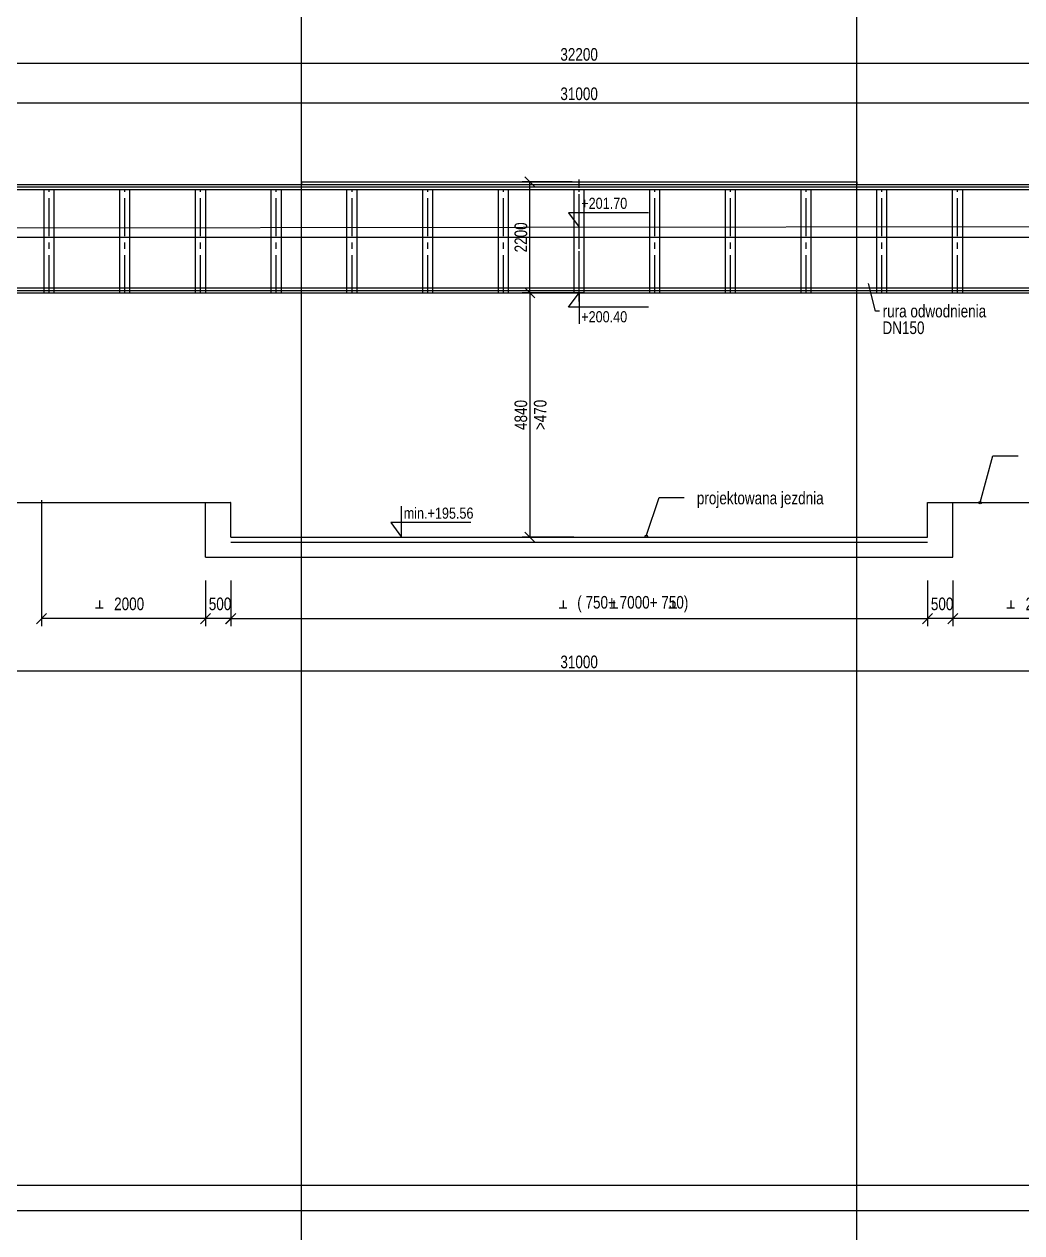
# Model space of a CAD drawing. Header units: millimetres. Extents: x -1069826 to 2704411, y -432732 to 412301.
# Drawn here: x 325341 to 345109, y -39423 to -15473 of the extents above; entities that cross this region are included whole.
import ezdxf

# ---------------------------------------------------------------- set-up
doc = ezdxf.new("R2010")
doc.units = ezdxf.units.MM
doc.header["$LTSCALE"] = 1000
doc.header["$MEASUREMENT"] = 0
doc.linetypes.add('CENTER2', pattern=[1.125, 0.75, -0.125, 0.125, -0.125])
doc.linetypes.add('HIDDEN', pattern=[0.375, 0.25, -0.125])
for name, color, linetype in [('0-RA0-W', 7, 'Continuous'), ('0-RAM-L', 7, 'Continuous'), ('0-T', 7, 'Continuous'), ('0-T0-W', 7, 'Continuous'), ('00XX00-S', 7, 'Continuous'), ('WIADUKT', 7, 'Continuous')]:
    doc.layers.add(name, color=color, linetype=linetype)
doc.styles.add('CDMSTYLE', font='CDMSIMPL', dxfattribs={"width": 0.8, "bigfont": 'CDMBIGPL'})
doc.dimstyles.new('CDMOG-CM-100', dxfattribs={"dimscale": 100, "dimtxt": 2.5, "dimasz": 1, "dimexe": 1.5, "dimexo": 5, "dimgap": 0.5, "dimtad": 1, "dimdec": 1, "dimlfac": 0.1, "dimrnd": 0.5, "dimzin": 9, "dimdsep": 46, "dimtxsty": 'CDMSTYLE', "dimblk": 'OBLIQUE', "dimblk1": 'OBLIQUE', "dimblk2": 'OBLIQUE', "dimsah": 1, "dimtsz": 1, "dimcen": -2.5, "dimclrd": 9, "dimclre": 9, "dimclrt": 9, "dimadec": 0, "dimazin": 0, "dimtfac": 1, "dimtmove": 2, "dimatfit": 3, "dimldrblk": 'OBLIQUE', "dimfxl": 1, "dimtvp": 1, "dimtolj": 1, "dimtzin": 0, "dimarcsym": 0})
doc.dimstyles.new('CDMOG-MM-100', dxfattribs={"dimscale": 100, "dimtxt": 2.5, "dimasz": 2, "dimexe": 1.5, "dimexo": 3, "dimgap": 0.5, "dimtad": 1, "dimdec": 0, "dimrnd": 1, "dimzin": 1, "dimdsep": 46, "dimtxsty": 'CDMSTYLE', "dimblk": 'OBLIQUE', "dimblk1": 'OBLIQUE', "dimblk2": 'OBLIQUE', "dimsah": 1, "dimcen": -2.5, "dimclrd": 9, "dimclre": 9, "dimclrt": 9, "dimadec": 0, "dimazin": 0, "dimtfac": 1, "dimtmove": 2, "dimatfit": 3, "dimldrblk": 'OBLIQUE', "dimfxl": 1, "dimtvp": 1, "dimtolj": 1, "dimtzin": 0, "dimarcsym": 0})
doc.dimstyles.new('CDMOG-MM-100$7', dxfattribs={"dimscale": 100, "dimtxt": 2.5, "dimasz": 1, "dimexe": 1.5, "dimexo": 5, "dimgap": 0.5, "dimtad": 1, "dimdec": 0, "dimrnd": 1, "dimzin": 1, "dimdsep": 46, "dimtxsty": 'CDMSTYLE', "dimblk": 'OBLIQUE', "dimblk1": 'NONE', "dimblk2": 'NONE', "dimsah": 1, "dimtsz": 1, "dimcen": -2.5, "dimclrd": 9, "dimclre": 9, "dimclrt": 9, "dimadec": 0, "dimazin": 0, "dimtfac": 1, "dimtmove": 2, "dimatfit": 3, "dimldrblk": 'NONE', "dimfxl": 1, "dimtvp": 1, "dimtolj": 1, "dimtzin": 0, "dimarcsym": 0})

# ---------------------------------------------------------------- blocks, each defined once
blk = doc.blocks.new('_OBLIQUE')
at = {"color": 0, "linetype": 'ByBlock'}
blk.add_line((-0.5, -0.5), (0.5, 0.5), dxfattribs=at)
blk = doc.blocks.new('*D395')
at = {"color": 9, "linetype": 'ByBlock', "transparency": 16777216}
for p, q in [((346992, -25133), (346992, -27403)), ((343741, -26498), (343741, -27403)), ((346992, -27253), (343741, -27253))]:
    blk.add_line(p, q, dxfattribs=at)
at = {"layer": 'Defpoints', "color": 0, "linetype": 'ByBlock', "transparency": 16777216}
for p in [(346992, -24833), (343741, -26198), (343741, -27253)]:
    blk.add_point(p, dxfattribs=at)
at = {"color": 9, "linetype": 'ByBlock', "transparency": 16777216, "xscale": 200, "yscale": 200, "zscale": 200, "rotation": 180}
blk.add_blockref('_OBLIQUE', (343741, -27253), dxfattribs=at)
at = {"color": 9, "linetype": 'ByBlock', "transparency": 16777216, "xscale": 200, "yscale": 200, "zscale": 200}
blk.add_blockref('_OBLIQUE', (346992, -27253), dxfattribs=at)
at = {"color": 9, "linetype": 'ByBlock', "transparency": 16777216, "insert": (345480, -26962), "char_height": 250, "attachment_point": 5, "style": 'CDMSTYLE'}
blk.add_mtext('\\A1;2000', dxfattribs=at)
blk = doc.blocks.new('*D394')
at = {"color": 9, "linetype": 'ByBlock', "transparency": 16777216}
for p, q in [((343241, -26497), (343241, -27403)), ((343741, -26497), (343741, -27403)), ((343741, -27253), (343241, -27253))]:
    blk.add_line(p, q, dxfattribs=at)
at = {"layer": 'Defpoints', "color": 0, "linetype": 'ByBlock', "transparency": 16777216}
for p in [(343241, -26197), (343741, -26197), (343241, -27253)]:
    blk.add_point(p, dxfattribs=at)
at = {"color": 9, "linetype": 'ByBlock', "transparency": 16777216, "xscale": 200, "yscale": 200, "zscale": 200, "rotation": 180}
blk.add_blockref('_OBLIQUE', (343241, -27253), dxfattribs=at)
at = {"color": 9, "linetype": 'ByBlock', "transparency": 16777216, "xscale": 200, "yscale": 200, "zscale": 200}
blk.add_blockref('_OBLIQUE', (343741, -27253), dxfattribs=at)
at = {"color": 9, "linetype": 'ByBlock', "transparency": 16777216, "insert": (343530, -26962), "char_height": 250, "attachment_point": 5, "style": 'CDMSTYLE'}
blk.add_mtext('\\A1;500', dxfattribs=at)
blk = doc.blocks.new('*D393')
at = {"color": 9, "linetype": 'ByBlock', "transparency": 16777216}
for p, q in [((325683, -24902), (325683, -27403)), ((328933, -26497), (328933, -27403)), ((328933, -27253), (325683, -27253))]:
    blk.add_line(p, q, dxfattribs=at)
at = {"layer": 'Defpoints', "color": 0, "linetype": 'ByBlock', "transparency": 16777216}
for p in [(325683, -24602), (328933, -26197), (325683, -27253)]:
    blk.add_point(p, dxfattribs=at)
at = {"color": 9, "linetype": 'ByBlock', "transparency": 16777216, "xscale": 200, "yscale": 200, "zscale": 200, "rotation": 180}
blk.add_blockref('_OBLIQUE', (325683, -27253), dxfattribs=at)
at = {"color": 9, "linetype": 'ByBlock', "transparency": 16777216, "xscale": 200, "yscale": 200, "zscale": 200}
blk.add_blockref('_OBLIQUE', (328933, -27253), dxfattribs=at)
at = {"color": 9, "linetype": 'ByBlock', "transparency": 16777216, "insert": (327421, -26962), "char_height": 250, "attachment_point": 5, "style": 'CDMSTYLE'}
blk.add_mtext('\\A1;2000', dxfattribs=at)
blk = doc.blocks.new('*D392')
at = {"color": 9, "linetype": 'ByBlock', "transparency": 16777216}
for p, q in [((328933, -26497), (328933, -27403)), ((329434, -26497), (329434, -27403)), ((329434, -27253), (328933, -27253))]:
    blk.add_line(p, q, dxfattribs=at)
at = {"layer": 'Defpoints', "color": 0, "linetype": 'ByBlock', "transparency": 16777216}
for p in [(328933, -26197), (329434, -26197), (328933, -27253)]:
    blk.add_point(p, dxfattribs=at)
at = {"color": 9, "linetype": 'ByBlock', "transparency": 16777216, "xscale": 200, "yscale": 200, "zscale": 200, "rotation": 180}
blk.add_blockref('_OBLIQUE', (328933, -27253), dxfattribs=at)
at = {"color": 9, "linetype": 'ByBlock', "transparency": 16777216, "xscale": 200, "yscale": 200, "zscale": 200}
blk.add_blockref('_OBLIQUE', (329434, -27253), dxfattribs=at)
at = {"color": 9, "linetype": 'ByBlock', "transparency": 16777216, "insert": (329222, -26962), "char_height": 250, "attachment_point": 5, "style": 'CDMSTYLE'}
blk.add_mtext('\\A1;500', dxfattribs=at)
blk = doc.blocks.new('*D390')
at = {"color": 9, "linetype": 'ByBlock', "transparency": 16777216}
for p, q in [((453926, -26977), (453926, -27403)), ((467734, -26978), (467734, -27403)), ((453826, -27353), (454026, -27153)), ((453926, -27253), (467734, -27253)), ((467634, -27353), (467834, -27153))]:
    blk.add_line(p, q, dxfattribs=at)
at = {"layer": 'Defpoints', "color": 0, "linetype": 'ByBlock', "transparency": 16777216}
for p in [(453926, -26477), (467734, -26478), (467734, -27253)]:
    blk.add_point(p, dxfattribs=at)
at = {"color": 9, "linetype": 'ByBlock', "transparency": 16777216, "insert": (461893, -26967), "char_height": 250, "attachment_point": 5, "style": 'CDMSTYLE'}
blk.add_mtext('\\A1;( 750+ 7000+ 750)', dxfattribs=at)
blk = doc.blocks.new('*D410')
at = {"color": 9, "linetype": 'ByBlock', "transparency": 16777216}
for p, q in [((351837, -27466), (351837, -28437)), ((320837, -28287), (351837, -28287))]:
    blk.add_line(p, q, dxfattribs=at)
at = {"layer": 'Defpoints', "color": 0, "linetype": 'ByBlock', "transparency": 16777216}
for p in [(351837, -27166), (320837, -27321), (351837, -28287)]:
    blk.add_point(p, dxfattribs=at)
at = {"color": 9, "linetype": 'ByBlock', "transparency": 16777216, "xscale": 200, "yscale": 200, "zscale": 200, "rotation": 180}
blk.add_blockref('_OBLIQUE', (320837, -28287), dxfattribs=at)
at = {"color": 9, "linetype": 'ByBlock', "transparency": 16777216, "xscale": 200, "yscale": 200, "zscale": 200}
blk.add_blockref('_OBLIQUE', (351837, -28287), dxfattribs=at)
at = {"color": 9, "linetype": 'ByBlock', "transparency": 16777216, "insert": (336337, -28112), "char_height": 250, "attachment_point": 5, "style": 'CDMSTYLE'}
blk.add_mtext('\\A1;31000', dxfattribs=at)
blk = doc.blocks.new('00KOTA1')
at = {"color": 0, "linetype": 'Continuous'}
blk.add_lwpolyline([(13.74, 2.86), (-2.11, 2.86), (0, 0), (0, 6.11)], dxfattribs=at)
at = {"color": 0, "linetype": 'Continuous', "style": 'CDMSTYLE', "width": 0.85}
blk.add_attdef('%%P000.000', (0.42, 3.63), '', height=2.2, dxfattribs=at)
blk = doc.blocks.new('*D405')
at = {"color": 9, "linetype": 'ByBlock', "transparency": 16777216}
for p, q in [((320237, -16579), (320237, -16099)), ((320237, -16249), (352437, -16249)), ((352437, -17213), (352437, -16099))]:
    blk.add_line(p, q, dxfattribs=at)
at = {"layer": 'Defpoints', "color": 0, "linetype": 'ByBlock', "transparency": 16777216}
for p in [(352437, -16249), (320237, -16879), (352437, -17513)]:
    blk.add_point(p, dxfattribs=at)
at = {"color": 9, "linetype": 'ByBlock', "transparency": 16777216, "xscale": 200, "yscale": 200, "zscale": 200, "rotation": 180}
blk.add_blockref('_OBLIQUE', (320237, -16249), dxfattribs=at)
at = {"color": 9, "linetype": 'ByBlock', "transparency": 16777216, "xscale": 200, "yscale": 200, "zscale": 200}
blk.add_blockref('_OBLIQUE', (352437, -16249), dxfattribs=at)
at = {"color": 9, "linetype": 'ByBlock', "transparency": 16777216, "insert": (336337, -16074), "char_height": 250, "attachment_point": 5, "style": 'CDMSTYLE'}
blk.add_mtext('\\A1;\\C1;32200', dxfattribs=at)
blk = doc.blocks.new('*D397')
at = {"color": 9, "linetype": 'ByBlock', "transparency": 16777216}
for p, q in [((351837, -17731), (351837, -16879)), ((320837, -17029), (351837, -17029))]:
    blk.add_line(p, q, dxfattribs=at)
at = {"layer": 'Defpoints', "color": 0, "linetype": 'ByBlock', "transparency": 16777216}
for p in [(351837, -17029), (320837, -18031), (351837, -18031)]:
    blk.add_point(p, dxfattribs=at)
at = {"color": 9, "linetype": 'ByBlock', "transparency": 16777216, "xscale": 200, "yscale": 200, "zscale": 200, "rotation": 180}
blk.add_blockref('_OBLIQUE', (320837, -17029), dxfattribs=at)
at = {"color": 9, "linetype": 'ByBlock', "transparency": 16777216, "xscale": 200, "yscale": 200, "zscale": 200}
blk.add_blockref('_OBLIQUE', (351837, -17029), dxfattribs=at)
at = {"color": 9, "linetype": 'ByBlock', "transparency": 16777216, "insert": (336337, -16854), "char_height": 250, "attachment_point": 5, "style": 'CDMSTYLE'}
blk.add_mtext('\\A1;\\C1;31000', dxfattribs=at)
blk = doc.blocks.new('*D418')
at = {"color": 9, "linetype": 'ByBlock', "transparency": 16777216}
for p, q in [((336230, -20798), (335209, -20798)), ((335359, -20798), (335359, -25637)), ((336230, -25637), (335209, -25637))]:
    blk.add_line(p, q, dxfattribs=at)
at = {"layer": 'Defpoints', "color": 0, "linetype": 'ByBlock', "transparency": 16777216}
for p in [(336530, -20798), (335359, -25637), (336530, -25637)]:
    blk.add_point(p, dxfattribs=at)
at = {"color": 9, "linetype": 'ByBlock', "transparency": 16777216, "xscale": 200, "yscale": 200, "zscale": 200}
for p, rotation in [((335359, -20798), 90), ((335359, -25637), 270)]:
    blk.add_blockref('_OBLIQUE', p, dxfattribs=dict(at, rotation=rotation))
at = {"color": 9, "linetype": 'ByBlock', "transparency": 16777216, "insert": (335567, -23217), "char_height": 250, "attachment_point": 5, "rotation": 90, "style": 'CDMSTYLE'}
blk.add_mtext('\\A1;>470', dxfattribs=at)
blk = doc.blocks.new('*D406')
at = {"color": 9, "linetype": 'ByBlock', "transparency": 16777216}
for p, q in [((336198, -18598), (335209, -18598)), ((335359, -20798), (335359, -18598)), ((336431, -20798), (335209, -20798))]:
    blk.add_line(p, q, dxfattribs=at)
at = {"layer": 'Defpoints', "color": 0, "linetype": 'ByBlock', "transparency": 16777216}
for p in [(335359, -18598), (336498, -18598), (336731, -20798)]:
    blk.add_point(p, dxfattribs=at)
at = {"color": 9, "linetype": 'ByBlock', "transparency": 16777216, "xscale": 200, "yscale": 200, "zscale": 200}
for p, rotation in [((335359, -18598), 90), ((335359, -20798), 270)]:
    blk.add_blockref('_OBLIQUE', p, dxfattribs=dict(at, rotation=rotation))
at = {"color": 9, "linetype": 'ByBlock', "transparency": 16777216, "insert": (335184, -19698), "char_height": 250, "attachment_point": 5, "rotation": 90, "style": 'CDMSTYLE'}
blk.add_mtext('\\A1;\\C1;2200', dxfattribs=at)
blk = doc.blocks.new('*D391')
at = {"color": 9, "linetype": 'ByBlock', "transparency": 16777216}
for p, q in [((336230, -20798), (335209, -20798)), ((335359, -20798), (335359, -25637)), ((336230, -25637), (335209, -25637))]:
    blk.add_line(p, q, dxfattribs=at)
at = {"layer": 'Defpoints', "color": 0, "linetype": 'ByBlock', "transparency": 16777216}
for p in [(336530, -20798), (335359, -25637), (336530, -25637)]:
    blk.add_point(p, dxfattribs=at)
at = {"color": 9, "linetype": 'ByBlock', "transparency": 16777216, "xscale": 200, "yscale": 200, "zscale": 200}
for p, rotation in [((335359, -20798), 90), ((335359, -25637), 270)]:
    blk.add_blockref('_OBLIQUE', p, dxfattribs=dict(at, rotation=rotation))
at = {"color": 9, "linetype": 'ByBlock', "transparency": 16777216, "insert": (335184, -23217), "char_height": 250, "attachment_point": 5, "rotation": 90, "style": 'CDMSTYLE'}
blk.add_mtext('\\A1;4840', dxfattribs=at)
blk = doc.blocks.new('_NONE')
at = {"color": 0, "linetype": 'ByBlock'}
blk.add_circle((0, 0), 0.25, dxfattribs=at)

msp = doc.modelspace()

# ---------------------------------------------------------------- linework, layer by layer
at = {"color": 3, "linetype": 'Continuous'}
for p, q in [((312457.9949, -19696.1741), (362789.5257, -19696.1741)), ((321787.2603, -24954.0456), (329432.5791, -24953.7802)), ((343241.4415, -24954.2448), (350887.2603, -24954.2802))]:
    msp.add_line(p, q, dxfattribs=at)
at = {"layer": '0-RAM-L', "color": 3, "linetype": 'Continuous'}
for points in [[(306821.9829, -38982.0875), (384843.1402, -38982.0875), (384843.1402, -9282.0875), (306821.9829, -9282.0875)], [(307321.9829, -38482.0875), (384343.1402, -38482.0875), (384343.1402, -9782.0875), (307321.9829, -9782.0875)]]:
    msp.add_lwpolyline(points, close=True, dxfattribs=at)
at = {"layer": '0-T', "color": 9, "linetype": 'Continuous'}
for p, q in [((320237.2603, -18647.6844), (352437.2603, -18647.6844)), ((330837.2603, -18597.6844), (341837.2603, -18597.6844)), ((320237.2603, -18697.6844), (352437.2603, -18697.6844)), ((320237.2603, -18747.6844), (352437.2603, -18747.6844)), ((320237.2603, -20697.6844), (352437.2603, -20697.6844)), ((324837.2603, -20797.6844), (347837.2603, -20797.6844)), ((326753.3851, -27038.0148), (326907.7336, -27038.0148)), ((326830.5593, -26893.7518), (326830.5593, -27038.0148)), ((335941.7034, -27038.0148), (336096.0519, -27038.0148)), ((336018.8776, -26893.7518), (336018.8776, -27038.0148)), ((336948.1242, -27038.0148), (337102.4728, -27038.0148)), ((337025.2985, -26893.7518), (337025.2985, -27038.0148)), ((338115.8484, -27038.0148), (338270.1969, -27038.0148)), ((338193.0227, -26893.7518), (338193.0227, -27038.0148)), ((344812.1929, -27038.0148), (344966.5415, -27038.0148)), ((344889.3672, -26893.7518), (344889.3672, -27038.0148))]:
    msp.add_line(p, q, dxfattribs=at)
at = {"layer": '0-T', "color": 9, "linetype": 'HIDDEN'}
msp.add_line((336337.2603, -20969.2934), (336337.2603, -18552.1254), dxfattribs=at)
at = {"layer": '0-T', "color": 1, "linetype": 'Continuous'}
for p, q in [((308783.3225, -19529.266), (364054.4214, -19460.227)), ((328933.0791, -26036.7431), (328933.0791, -24954.2802)), ((343741.4142, -26037.7481), (343742.0404, -24954.371)), ((329433.0722, -25735.7706), (343240.935, -25736.7206)), ((328933.0791, -26035.7431), (343741.4142, -26036.7798))]:
    msp.add_line(p, q, dxfattribs=at)
at = {"layer": '0-T', "color": 3, "linetype": 'Continuous'}
for p, q in [((329433.0791, -24954.2802), (329432.5791, -24953.7802)), ((329433.0791, -25635.7706), (329433.0791, -24954.2802)), ((343240.9418, -25636.7206), (343241.4415, -24954.2448)), ((329433.0791, -25635.7706), (343240.9418, -25636.7206))]:
    msp.add_line(p, q, dxfattribs=at)
at = {"layer": '00XX00-S', "color": 9, "linetype": 'Continuous', "flags": 128}
msp.add_lwpolyline([(342287.6915, -21156.9683), (342207.9139, -21156.9683), (342069.115, -20612.5899)], dxfattribs=at)
at = {"layer": 'WIADUKT', "color": 6, "linetype": 'Continuous'}
for p, q in [((330837.2603, -59586.5423), (330837.2603, -812.6826)), ((341837.2603, -59586.5423), (341837.2603, -812.6826))]:
    msp.add_line(p, q, dxfattribs=at)
at = {"layer": 'WIADUKT', "color": 9, "linetype": 'Continuous'}
for p, q in [((330837.2603, -18597.6844), (330837.2603, -18647.6844)), ((341837.2603, -18597.6844), (341837.2603, -18647.6844)), ((320237.2603, -20747.6844), (336337.2603, -20747.6844)), ((336337.2603, -20747.6844), (352437.2603, -20747.6844))]:
    msp.add_line(p, q, dxfattribs=at)
at = {"layer": 'WIADUKT', "color": 1, "linetype": 'Continuous'}
for p, q in [((325737.2603, -20797.6844), (325737.2603, -18747.6844)), ((325937.2603, -20797.6844), (325937.2603, -18747.6844)), ((327237.2603, -20797.6844), (327237.2603, -18747.6844)), ((327437.2603, -20797.6844), (327437.2603, -18747.6844)), ((328737.2603, -20797.6844), (328737.2603, -18747.6844)), ((328937.2603, -20797.6844), (328937.2603, -18747.6844)), ((330237.2603, -20797.6844), (330237.2603, -18747.6844)), ((330437.2603, -20797.6844), (330437.2603, -18747.6844)), ((331737.2603, -20797.6844), (331737.2603, -18747.6844)), ((331937.2603, -20797.6844), (331937.2603, -18747.6844)), ((333237.2603, -20797.6844), (333237.2603, -18747.6844)), ((333437.2603, -20797.6844), (333437.2603, -18747.6844)), ((334737.2603, -20797.6844), (334737.2603, -18747.6844)), ((334937.2603, -20797.6844), (334937.2603, -18747.6844)), ((336237.2603, -20797.6844), (336237.2603, -18747.6844)), ((336437.2603, -20797.6844), (336437.2603, -18747.6844)), ((337737.2603, -20797.6844), (337737.2603, -18747.6844)), ((337937.2603, -20797.6844), (337937.2603, -18747.6844)), ((339237.2603, -20797.6844), (339237.2603, -18747.6844)), ((339437.2603, -20797.6844), (339437.2603, -18747.6844)), ((340737.2603, -20797.6844), (340737.2603, -18747.6844)), ((340937.2603, -20797.6844), (340937.2603, -18747.6844)), ((342237.2603, -20797.6844), (342237.2603, -18747.6844)), ((342437.2603, -20797.6844), (342437.2603, -18747.6844)), ((343737.2603, -20797.6844), (343737.2603, -18747.6844)), ((343937.2603, -20797.6844), (343937.2603, -18747.6844))]:
    msp.add_line(p, q, dxfattribs=at)
at = {"layer": 'WIADUKT', "color": 40, "linetype": 'CENTER2'}
for p, q in [((325837.2603, -20797.6844), (325837.2603, -18747.6844)), ((327337.2603, -20797.6844), (327337.2603, -18747.6844)), ((328837.2603, -20797.6844), (328837.2603, -18747.6844)), ((330337.2603, -20797.6844), (330337.2603, -18747.6844)), ((331837.2603, -20797.6844), (331837.2603, -18747.6844)), ((333337.2603, -20797.6844), (333337.2603, -18747.6844)), ((334837.2603, -20797.6844), (334837.2603, -18747.6844)), ((336337.2603, -20797.6844), (336337.2603, -18747.6844)), ((337837.2603, -20797.6844), (337837.2603, -18747.6844)), ((339337.2603, -20797.6844), (339337.2603, -18747.6844)), ((340837.2603, -20797.6844), (340837.2603, -18747.6844)), ((342337.2603, -20797.6844), (342337.2603, -18747.6844)), ((343837.2603, -20797.6844), (343837.2603, -18747.6844))]:
    msp.add_line(p, q, dxfattribs=at)

# ---------------------------------------------------------------- block references
at = {"layer": '0-RA0-W', "color": 1, "linetype": 'Continuous', "xscale": 100, "yscale": 100, "zscale": 100}
msp.add_blockref('00KOTA1', (332818.7728, -25635.7706), dxfattribs=at).add_auto_attribs({'%%P000.000': 'min.+195.56'})
at = {"layer": '0-T0-W', "color": 1, "linetype": 'Continuous', "xscale": 100, "yscale": 100, "zscale": 100}
msp.add_blockref('00KOTA1', (336337.2603, -19496.1741), dxfattribs=at).add_auto_attribs({'%%P000.000': '+201.70'})
at = {"layer": '0-T0-W', "color": 1, "linetype": 'Continuous'}
ref = msp.add_blockref('00KOTA1', (336337.2603, -20797.6844), dxfattribs=dict(at, xscale=-100, yscale=100, zscale=100, rotation=180))
ref.add_attrib('%%P000.000', '+200.40', (336378.8652, -21381.0801), dxfattribs={"layer": '0', "color": 0, "linetype": 'Continuous', "height": 220, "style": 'CDMSTYLE', "width": 0.85})

# ---------------------------------------------------------------- texts
at = {"layer": '0-T', "color": 1, "linetype": 'Continuous', "style": 'CDMSTYLE', "width": 0.8}
for s, p in [('rura odwodnienia', (342351.0379, -21283.5577)), ('DN150', (342347.3158, -21613.7269)), ('projektowana jezdnia', (338669.9768, -24987.6152))]:
    msp.add_text(s, height=250, dxfattribs=at).set_placement(p)

# ---------------------------------------------------------------- dimensions: what is measured, and where the dimension line sits
at = {"color": 1, "linetype": 'Continuous'}
dim = msp.add_linear_dim(base=(343240.9415, -27252.726), p1=(329433.0791, -26477.0438), p2=(343240.9415, -26477.9938), text='( 750+ 7000+ 750)', dimstyle='CDMOG-CM-100', dxfattribs=at)
dim.commit()
dim.dimension.update_dxf_attribs({"geometry": '*D390', "text_midpoint": (337400.5864, -26966.8827), "dimtype": 160, "insert": (-124492.8569, 0)})
at = {"layer": '0-T', "color": 9, "linetype": 'Continuous'}
dim = msp.add_linear_dim(base=(352437.2603, -16248.6817), p1=(320237.2603, -16878.7918), p2=(352437.2603, -17513.2381), text='\\C1;<>', dimstyle='CDMOG-MM-100', dxfattribs=at)
dim.commit()
dim.dimension.update_dxf_attribs({"geometry": '*D405', "text_midpoint": (336337.2603, -16073.6817)})
dim = msp.add_linear_dim(base=(351837.2603, -17028.7918), p1=(320837.2603, -18031.4283), p2=(351837.2603, -18031.4283), text='\\C1;<>', dimstyle='CDMOG-MM-100', override={"dimse1": 1}, dxfattribs=at)
dim.commit()
dim.dimension.update_dxf_attribs({"geometry": '*D397', "text_midpoint": (336337.2603, -16853.7918)})
dim = msp.add_linear_dim(base=(335358.7519, -18597.6844), p1=(336731.3099, -20797.6844), p2=(336498.1039, -18597.6844), angle=90, text='\\C1;<>', dimstyle='CDMOG-MM-100', dxfattribs=at)
dim.commit()
dim.dimension.update_dxf_attribs({"geometry": '*D406', "text_midpoint": (335183.7519, -19697.6844)})
at = {"layer": '0-T', "color": 1, "linetype": 'Continuous'}
dim = msp.add_linear_dim(base=(335358.7519, -25637.2456), p1=(336529.918, -20797.6844), p2=(336529.5745, -25637.2456), angle=90, dimstyle='CDMOG-MM-100', dxfattribs=at)
dim.commit()
dim.dimension.update_dxf_attribs({"geometry": '*D391', "text_midpoint": (335183.7519, -23217.465)})
dim = msp.add_linear_dim(base=(335358.7519, -25637.2456), p1=(336529.918, -20797.6844), p2=(336529.5745, -25637.2456), angle=90, text='>470', dimstyle='CDMOG-MM-100', dxfattribs=at)
dim.commit()
dim.dimension.update_dxf_attribs({"geometry": '*D418', "text_midpoint": (335566.5666, -23217.465), "dimtype": 160})
for base, p1, p2, picture, middle in [((325682.6064, -27252.726), (328933.0791, -26196.7773), (325682.6064, -24601.6145), '*D393', (327420.8352, -26962.4755)), ((343741.4142, -27252.726), (346991.8869, -24832.6598), (343741.4142, -26197.7481), '*D395', (345479.6431, -26962.4755))]:
    dim = msp.add_linear_dim(base=base, p1=p1, p2=p2, text='2000', dimstyle='CDMOG-MM-100', dxfattribs=at)
    dim.commit()
    dim.dimension.update_dxf_attribs({"geometry": picture, "text_midpoint": middle, "dimtype": 160})
for base, p1, p2, picture, middle in [((328933.0791, -27252.726), (329433.5518, -26196.7773), (328933.0791, -26196.7431), '*D392', (329222.3667, -26962.4755)), ((343240.9415, -27252.726), (343741.4142, -26196.7773), (343240.9415, -26196.7431), '*D394', (343530.2291, -26962.4755))]:
    dim = msp.add_linear_dim(base=base, p1=p1, p2=p2, dimstyle='CDMOG-MM-100', dxfattribs=at)
    dim.commit()
    dim.dimension.update_dxf_attribs({"geometry": picture, "text_midpoint": middle, "dimtype": 160})
at = {"layer": '0-T', "color": 9, "linetype": 'Continuous'}
dim = msp.add_linear_dim(base=(351837.2603, -28287.1581), p1=(320837.2603, -27320.9898), p2=(351837.2603, -27165.713), dimstyle='CDMOG-MM-100', override={"dimse1": 1}, dxfattribs=at)
dim.commit()
dim.dimension.update_dxf_attribs({"geometry": '*D410', "text_midpoint": (336337.2603, -28112.1581)})

# ---------------------------------------------------------------- leaders
for points in [[(344281.9197, -24954.2496), (344534.899, -24029.4813), (345034.899, -24029.4813)], [(337666.9975, -25621.2649), (337919.9768, -24849.4966), (338419.9768, -24849.4966)]]:
    msp.add_leader(points, dimstyle='CDMOG-MM-100$7', dxfattribs=at)

doc.saveas('drawing.dxf')
